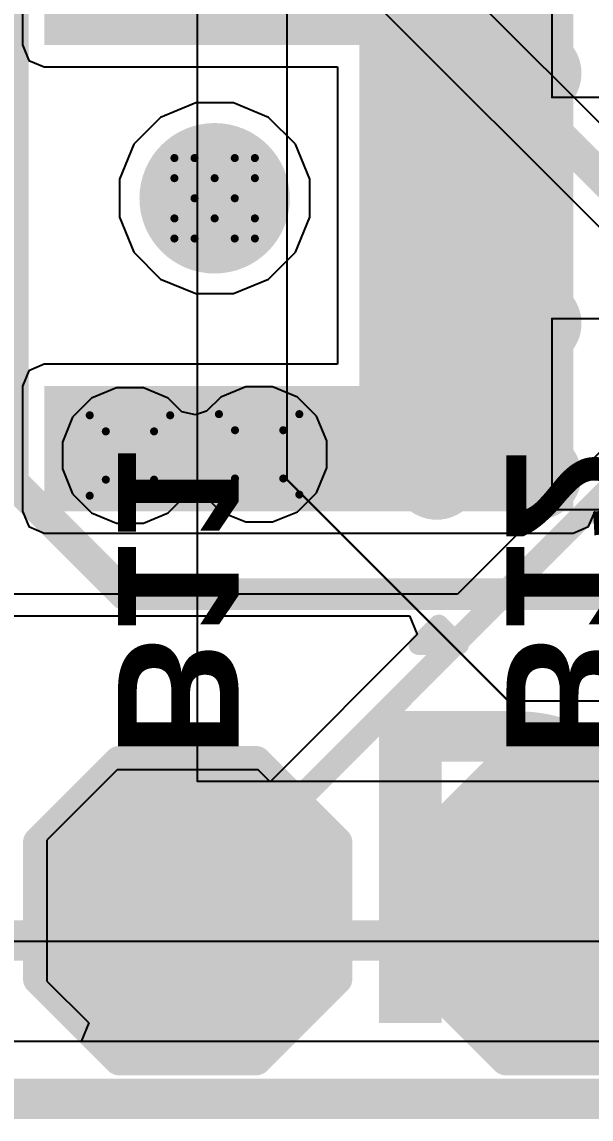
# Model space of a CAD drawing. Header units: inches. Extents: x -11 to 5433, y -4 to 5447.
# Drawn here: x 3.48 to 7.08, y -3.63 to 3.3 of the extents above; entities that cross this region are included whole.
import ezdxf

# ---------------------------------------------------------------- set-up
doc = ezdxf.new("R2010")
doc.units = ezdxf.units.IN
for name, color, linetype in [('Board_outline', 216, 'Continuous'), ('Bottom Layer', 5, 'Continuous'), ('Bottom Overlay', 54, 'Continuous'), ('Bottom Paste', 16, 'Continuous'), ('Bottom Solder', 6, 'Continuous'), ('Drill Drawing', 1, 'Continuous'), ('Ground', 16, 'Continuous'), ('Mechanical 4', 56, 'Continuous'), ('Pad Holes', 156, 'Continuous'), ('Power', 76, 'Continuous'), ('Top Layer', 1, 'Continuous'), ('Top Overlay', 2, 'Continuous'), ('Top Paste', 8, 'Continuous'), ('Top Solder', 216, 'Continuous'), ('Via Holes', 16, 'Continuous')]:
    doc.layers.add(name, color=color, linetype=linetype)
doc.styles.add('Arial_Bold', font='', dxfattribs={"height": 0.2})
doc.styles.get('Arial_Bold').set_extended_font_data('Arial', bold=True)

# ---------------------------------------------------------------- blocks, each defined once
blk = doc.blocks.new('T__________B_128')
at = {"layer": 'Bottom Layer'}
blk.add_hatch(color=5, dxfattribs=at).paths.add_polyline_path([(0.381, 0.762), (-0.381, 0.762), (-0.762, 0.381), (-0.762, -0.381), (-0.381, -0.762), (0.381, -0.762), (0.762, -0.381), (0.762, 0.381)])
at = {"layer": 'Bottom Paste'}
blk.add_hatch(color=16, dxfattribs=at).paths.add_polyline_path([(0.381, 0.762), (-0.381, 0.762), (-0.762, 0.381), (-0.762, -0.381), (-0.381, -0.762), (0.381, -0.762), (0.762, -0.381), (0.762, 0.381)])
at = {"layer": 'Bottom Solder'}
blk.add_hatch(color=6, dxfattribs=at).paths.add_polyline_path([(0.4318, 0.8636), (-0.4318, 0.8636), (-0.8636, 0.4318), (-0.8636, -0.4318), (-0.4318, -0.8636), (0.4318, -0.8636), (0.8636, -0.4318), (0.8636, 0.4318)])
at = {"layer": 'Bottom Overlay'}
for points in [[(-0.4318, 0.9398, 0.2, 0.2, 0), (-0.9398, 0.4318, 0.2, 0.2, 0)], [(-0.4318, 0.9398, 0.2, 0.2, 0), (0.4318, 0.9398, 0.2, 0.2, 0)], [(0.4318, 0.9398, 0.2, 0.2, 0), (0.9398, 0.4318, 0.2, 0.2, 0)], [(-0.9398, 0.4318, 0.2, 0.2, 0), (-0.9398, -0.4318, 0.2, 0.2, 0)], [(0.9398, 0.4318, 0.2, 0.2, 0), (0.9398, -0.4318, 0.2, 0.2, 0)], [(-0.9398, -0.4318, 0.2, 0.2, 0), (-0.4318, -0.9398, 0.2, 0.2, 0)], [(0.9398, -0.4318, 0.2, 0.2, 0), (0.4318, -0.9398, 0.2, 0.2, 0)], [(-0.4318, -0.9398, 0.2, 0.2, 0), (0.4318, -0.9398, 0.2, 0.2, 0)]]:
    blk.add_lwpolyline(points, format="xyseb", dxfattribs=at)
for points in [[(-0.4818, 0.9398, 0.1, 0.1, 1), (-0.3818, 0.9398, 0.1, 0.1, 1)], [(-0.4818, 0.9398, 0.1, 0.1, 1), (-0.3818, 0.9398, 0.1, 0.1, 1)], [(0.3818, 0.9398, 0.1, 0.1, 1), (0.4818, 0.9398, 0.1, 0.1, 1)], [(0.3818, 0.9398, 0.1, 0.1, 1), (0.4818, 0.9398, 0.1, 0.1, 1)], [(-0.9898, 0.4318, 0.1, 0.1, 1), (-0.8898, 0.4318, 0.1, 0.1, 1)], [(-0.9898, 0.4318, 0.1, 0.1, 1), (-0.8898, 0.4318, 0.1, 0.1, 1)], [(0.8898, 0.4318, 0.1, 0.1, 1), (0.9898, 0.4318, 0.1, 0.1, 1)], [(0.8898, 0.4318, 0.1, 0.1, 1), (0.9898, 0.4318, 0.1, 0.1, 1)], [(-0.9898, -0.4318, 0.1, 0.1, 1), (-0.8898, -0.4318, 0.1, 0.1, 1)], [(-0.9898, -0.4318, 0.1, 0.1, 1), (-0.8898, -0.4318, 0.1, 0.1, 1)], [(0.8898, -0.4318, 0.1, 0.1, 1), (0.9898, -0.4318, 0.1, 0.1, 1)], [(0.8898, -0.4318, 0.1, 0.1, 1), (0.9898, -0.4318, 0.1, 0.1, 1)], [(-0.4818, -0.9398, 0.1, 0.1, 1), (-0.3818, -0.9398, 0.1, 0.1, 1)], [(-0.4818, -0.9398, 0.1, 0.1, 1), (-0.3818, -0.9398, 0.1, 0.1, 1)], [(0.3818, -0.9398, 0.1, 0.1, 1), (0.4818, -0.9398, 0.1, 0.1, 1)], [(0.3818, -0.9398, 0.1, 0.1, 1), (0.4818, -0.9398, 0.1, 0.1, 1)]]:
    blk.add_lwpolyline(points, format="xyseb", close=True, dxfattribs=at)
blk = doc.blocks.new('T__________B_133')
at = {"layer": 'Bottom Layer'}
blk.add_hatch(color=5, dxfattribs=at).paths.add_polyline_path([(0.381, 0.762), (-0.381, 0.762), (-0.762, 0.381), (-0.762, -0.381), (-0.381, -0.762), (0.381, -0.762), (0.762, -0.381), (0.762, 0.381)])
at = {"layer": 'Bottom Paste'}
blk.add_hatch(color=16, dxfattribs=at).paths.add_polyline_path([(0.381, 0.762), (-0.381, 0.762), (-0.762, 0.381), (-0.762, -0.381), (-0.381, -0.762), (0.381, -0.762), (0.762, -0.381), (0.762, 0.381)])
at = {"layer": 'Bottom Solder'}
blk.add_hatch(color=6, dxfattribs=at).paths.add_polyline_path([(0.4318, 0.8636), (-0.4318, 0.8636), (-0.8636, 0.4318), (-0.8636, -0.4318), (-0.4318, -0.8636), (0.4318, -0.8636), (0.8636, -0.4318), (0.8636, 0.4318)])
at = {"layer": 'Bottom Overlay'}
for points in [[(-0.4318, 0.9398, 0.2, 0.2, 0), (-0.9398, 0.4318, 0.2, 0.2, 0)], [(-0.4318, 0.9398, 0.2, 0.2, 0), (0.4318, 0.9398, 0.2, 0.2, 0)], [(0.4318, 0.9398, 0.2, 0.2, 0), (0.9398, 0.4318, 0.2, 0.2, 0)], [(-0.9398, 0.4318, 0.2, 0.2, 0), (-0.9398, -0.4318, 0.2, 0.2, 0)], [(0.9398, 0.4318, 0.2, 0.2, 0), (0.9398, -0.4318, 0.2, 0.2, 0)], [(-0.9398, -0.4318, 0.2, 0.2, 0), (-0.4318, -0.9398, 0.2, 0.2, 0)], [(0.9398, -0.4318, 0.2, 0.2, 0), (0.4318, -0.9398, 0.2, 0.2, 0)], [(-0.4318, -0.9398, 0.2, 0.2, 0), (0.4318, -0.9398, 0.2, 0.2, 0)]]:
    blk.add_lwpolyline(points, format="xyseb", dxfattribs=at)
for points in [[(-0.4818, 0.9398, 0.1, 0.1, 1), (-0.3818, 0.9398, 0.1, 0.1, 1)], [(-0.4818, 0.9398, 0.1, 0.1, 1), (-0.3818, 0.9398, 0.1, 0.1, 1)], [(0.3818, 0.9398, 0.1, 0.1, 1), (0.4818, 0.9398, 0.1, 0.1, 1)], [(0.3818, 0.9398, 0.1, 0.1, 1), (0.4818, 0.9398, 0.1, 0.1, 1)], [(-0.9898, 0.4318, 0.1, 0.1, 1), (-0.8898, 0.4318, 0.1, 0.1, 1)], [(-0.9898, 0.4318, 0.1, 0.1, 1), (-0.8898, 0.4318, 0.1, 0.1, 1)], [(0.8898, 0.4318, 0.1, 0.1, 1), (0.9898, 0.4318, 0.1, 0.1, 1)], [(0.8898, 0.4318, 0.1, 0.1, 1), (0.9898, 0.4318, 0.1, 0.1, 1)], [(-0.9898, -0.4318, 0.1, 0.1, 1), (-0.8898, -0.4318, 0.1, 0.1, 1)], [(-0.9898, -0.4318, 0.1, 0.1, 1), (-0.8898, -0.4318, 0.1, 0.1, 1)], [(0.8898, -0.4318, 0.1, 0.1, 1), (0.9898, -0.4318, 0.1, 0.1, 1)], [(0.8898, -0.4318, 0.1, 0.1, 1), (0.9898, -0.4318, 0.1, 0.1, 1)], [(-0.4818, -0.9398, 0.1, 0.1, 1), (-0.3818, -0.9398, 0.1, 0.1, 1)], [(-0.4818, -0.9398, 0.1, 0.1, 1), (-0.3818, -0.9398, 0.1, 0.1, 1)], [(0.3818, -0.9398, 0.1, 0.1, 1), (0.4818, -0.9398, 0.1, 0.1, 1)], [(0.3818, -0.9398, 0.1, 0.1, 1), (0.4818, -0.9398, 0.1, 0.1, 1)]]:
    blk.add_lwpolyline(points, format="xyseb", close=True, dxfattribs=at)
blk = doc.blocks.new('ADM6_30_01_5_L_4_2_A_TR_158')
at = {"layer": 'Bottom Solder'}
h = blk.add_hatch(color=6, dxfattribs=at)
edge = h.paths.add_edge_path()
edge.add_arc((10.61, 0), 0.1016, 0, 360)
at = {"layer": 'Pad Holes'}
h = blk.add_hatch(color=7, dxfattribs=at)
edge = h.paths.add_edge_path()
edge.add_arc((10.61, 0), 0.475, 0, 360)
at = {"layer": 'Top Layer'}
h = blk.add_hatch(color=1, dxfattribs=at)
edge = h.paths.add_edge_path()
edge.add_arc((8.5725, 1.75), 0.178, 0, 360)
h = blk.add_hatch(color=1, dxfattribs=at)
edge = h.paths.add_edge_path()
edge.add_arc((9.2075, 1.75), 0.178, 0, 360)
h = blk.add_hatch(color=1, dxfattribs=at)
edge = h.paths.add_edge_path()
edge.add_arc((8.5725, 0.79), 0.178, 0, 360)
h = blk.add_hatch(color=1, dxfattribs=at)
edge = h.paths.add_edge_path()
edge.add_arc((9.2075, 0.79), 0.178, 0, 360)
h = blk.add_hatch(color=1, dxfattribs=at)
edge = h.paths.add_edge_path()
edge.add_arc((8.5725, -0.79), 0.178, 0, 360)
h = blk.add_hatch(color=1, dxfattribs=at)
edge = h.paths.add_edge_path()
edge.add_arc((9.2075, -0.79), 0.178, 0, 360)
at = {"layer": 'Top Paste'}
h = blk.add_hatch(color=8, dxfattribs=at)
edge = h.paths.add_edge_path()
edge.add_arc((8.5725, 1.75), 0.178, 0, 360)
h = blk.add_hatch(color=8, dxfattribs=at)
edge = h.paths.add_edge_path()
edge.add_arc((9.2075, 1.75), 0.178, 0, 360)
h = blk.add_hatch(color=8, dxfattribs=at)
edge = h.paths.add_edge_path()
edge.add_arc((8.5725, 0.79), 0.178, 0, 360)
h = blk.add_hatch(color=8, dxfattribs=at)
edge = h.paths.add_edge_path()
edge.add_arc((9.2075, 0.79), 0.178, 0, 360)
h = blk.add_hatch(color=8, dxfattribs=at)
edge = h.paths.add_edge_path()
edge.add_arc((8.5725, -0.79), 0.178, 0, 360)
h = blk.add_hatch(color=8, dxfattribs=at)
edge = h.paths.add_edge_path()
edge.add_arc((9.2075, -0.79), 0.178, 0, 360)
at = {"layer": 'Top Solder'}
h = blk.add_hatch(color=216, dxfattribs=at)
edge = h.paths.add_edge_path()
edge.add_arc((8.5725, 1.75), 0.2796, 0, 360)
h = blk.add_hatch(color=216, dxfattribs=at)
edge = h.paths.add_edge_path()
edge.add_arc((9.2075, 1.75), 0.2796, 0, 360)
h = blk.add_hatch(color=216, dxfattribs=at)
edge = h.paths.add_edge_path()
edge.add_arc((8.5725, 0.79), 0.2796, 0, 360)
h = blk.add_hatch(color=216, dxfattribs=at)
edge = h.paths.add_edge_path()
edge.add_arc((9.2075, 0.79), 0.2796, 0, 360)
h = blk.add_hatch(color=216, dxfattribs=at)
edge = h.paths.add_edge_path()
edge.add_arc((10.61, 0), 0.1016, 0, 360)
h = blk.add_hatch(color=216, dxfattribs=at)
edge = h.paths.add_edge_path()
edge.add_arc((8.5725, -0.79), 0.2796, 0, 360)
h = blk.add_hatch(color=216, dxfattribs=at)
edge = h.paths.add_edge_path()
edge.add_arc((9.2075, -0.79), 0.2796, 0, 360)
at = {"layer": 'Top Overlay'}
for points in [[(9.3218, 2.8194, 0.127, 0.127, 0), (9.0678, 2.8194, 0.127, 0.127, 0)], [(9.1948, 2.6924, 0.127, 0.127, 0), (9.0678, 2.8194, 0.127, 0.127, 0)], [(9.3218, 2.8194, 0.127, 0.127, 0), (9.1948, 2.6924, 0.127, 0.127, 0)], [(11.178, 2.5, 0.2, 0.2, 0), (-11.178, 2.5, 0.2, 0.2, 0)], [(11.885, 1.793, 0.2, 0.2, 0), (11.178, 2.5, 0.2, 0.2, 0)], [(11.885, 1.793, 0.2, 0.2, 0), (11.885, -2.5, 0.2, 0.2, 0)]]:
    blk.add_lwpolyline(points, format="xyseb", dxfattribs=at)
for points in [[(9.036, 2.8194, 0.0635, 0.0635, 1), (9.0996, 2.8194, 0.0635, 0.0635, 1)], [(9.036, 2.8194, 0.0635, 0.0635, 1), (9.0996, 2.8194, 0.0635, 0.0635, 1)], [(9.2901, 2.8194, 0.0635, 0.0635, 1), (9.3536, 2.8194, 0.0635, 0.0635, 1)], [(9.2901, 2.8194, 0.0635, 0.0635, 1), (9.3536, 2.8194, 0.0635, 0.0635, 1)], [(9.1631, 2.6924, 0.0635, 0.0635, 1), (9.2265, 2.6924, 0.0635, 0.0635, 1)], [(9.1631, 2.6924, 0.0635, 0.0635, 1), (9.2265, 2.6924, 0.0635, 0.0635, 1)], [(11.128, 2.5, 0.1, 0.1, 1), (11.228, 2.5, 0.1, 0.1, 1)], [(11.128, 2.5, 0.1, 0.1, 1), (11.228, 2.5, 0.1, 0.1, 1)], [(11.835, 1.793, 0.1, 0.1, 1), (11.935, 1.793, 0.1, 0.1, 1)], [(11.835, 1.793, 0.1, 0.1, 1), (11.935, 1.793, 0.1, 0.1, 1)]]:
    blk.add_lwpolyline(points, format="xyseb", close=True, dxfattribs=at)

msp = doc.modelspace()

# ---------------------------------------------------------------- hatches: boundary and pattern name
at = {"layer": 'Bottom Layer'}
h = msp.add_hatch(color=5, dxfattribs=at)
edge = h.paths.add_edge_path()
edge.add_arc((4.1656, 0.5626), 0.3, 0, 360)
h = msp.add_hatch(color=5, dxfattribs=at)
edge = h.paths.add_edge_path()
edge.add_arc((4.9816, 0.5698), 0.3, 0, 360)
at = {"layer": 'Ground'}
h = msp.add_hatch(color=16, dxfattribs=at)
edge = h.paths.add_edge_path()
edge.add_arc((4.1656, 0.5626), 0.3, 0, 360)
h = msp.add_hatch(color=16, dxfattribs=at)
edge = h.paths.add_edge_path()
edge.add_arc((4.9816, 0.5698), 0.3, 0, 360)
at = {"layer": 'Power'}
h = msp.add_hatch(color=76, dxfattribs=at)
edge = h.paths.add_edge_path()
edge.add_arc((4.1656, 0.5626), 0.3, 0, 360)
h = msp.add_hatch(color=76, dxfattribs=at)
edge = h.paths.add_edge_path()
edge.add_arc((4.9816, 0.5698), 0.3, 0, 360)
at = {"layer": 'Top Layer'}
for points in [[(3.6244, 3.1547), (6.9656, 3.1547), (6.9656, 5.7403), (3.6244, 5.7403)], [(5.6134, 0.2108), (6.9656, 0.2108), (6.9656, 4.1147), (5.6134, 4.1147)], [(3.6244, 0.2108), (6.9656, 0.2108), (6.9656, 1.001), (3.6244, 1.001)]]:
    msp.add_hatch(color=1, dxfattribs=at).paths.add_polyline_path(points)
h = msp.add_hatch(color=1, dxfattribs=at)
edge = h.paths.add_edge_path()
edge.add_arc((4.1656, 0.5626), 0.3, 0, 360)
h = msp.add_hatch(color=1, dxfattribs=at)
edge = h.paths.add_edge_path()
edge.add_arc((4.9816, 0.5698), 0.3, 0, 360)
at = {"layer": 'Via Holes'}
h = msp.add_hatch(color=7, dxfattribs=at)
edge = h.paths.add_edge_path()
edge.add_arc((4.1656, 0.5626), 0.15, 0, 360)
h = msp.add_hatch(color=7, dxfattribs=at)
edge = h.paths.add_edge_path()
edge.add_arc((4.9816, 0.5698), 0.15, 0, 360)

# ---------------------------------------------------------------- linework, layer by layer
at = {"layer": 'Board_outline'}
msp.add_lwpolyline([(-9.9266, -3.5, 0.254, 0.254, 0), (66.0734, -3.5, 0.254, 0.254, 0)], format="xyseb", dxfattribs=at)
at = {"layer": 'Bottom Layer'}
for p, q in [((4.5809, 2.7887), (4.3596, 2.6971)), ((4.8203, 2.7887), (4.5809, 2.7887)), ((5.0416, 2.6971), (4.8203, 2.7887)), ((4.3596, 2.6971), (4.1903, 2.5278)), ((5.2109, 2.5278), (5.0416, 2.6971)), ((4.1903, 2.5278), (4.0986, 2.3065)), ((5.3026, 2.3065), (5.2109, 2.5278)), ((4.0986, 2.3065), (4.0986, 2.067)), ((5.3026, 2.067), (5.3026, 2.3065)), ((4.0986, 2.067), (4.1903, 1.8457)), ((5.2109, 1.8457), (5.3026, 2.067)), ((4.1903, 1.8457), (4.3596, 1.6764)), ((5.0416, 1.6764), (5.2109, 1.8457)), ((4.3596, 1.6764), (4.5809, 1.5847)), ((4.8203, 1.5847), (5.0416, 1.6764)), ((4.5809, 1.5847), (4.8203, 1.5847)), ((7.9143, 1.3659), (6.2352, -0.3133)), ((6.2352, -0.3133), (3.1844, -0.3133)), ((3.1844, -0.4507), (5.9318, -0.4507)), ((5.9318, -0.4507), (5.9804, -0.5681)), ((5.9804, -0.5681), (5.0503, -1.4982)), ((4.0856, -1.4224), (3.6411, -1.8669)), ((4.9746, -1.4224), (4.0856, -1.4224)), ((5.0503, -1.4982), (4.9746, -1.4224)), ((3.6411, -1.8669), (3.6411, -2.7559)), ((3.6411, -2.7559), (3.9053, -3.0201)), ((3.9053, -3.0201), (3.8567, -3.1374)), ((3.8567, -3.1374), (-9.9266, -3.1374))]:
    msp.add_line(p, q, dxfattribs=at)
for points in [[(4.5301, -2.3114, 0.1524, 0.1524, 0), (8.0608, 1.2194, 0.1524, 0.1524, 0)], [(6.9729, -2.3114, 0.1524, 0.1524, 0), (10.1225, 0.8382, 0.1524, 0.1524, 0)]]:
    msp.add_lwpolyline(points, format="xyseb", dxfattribs=at)
for points in [[(4.492, -2.3114, 0.0762, 0.0762, 1), (4.5682, -2.3114, 0.0762, 0.0762, 1)], [(6.9348, -2.3114, 0.0762, 0.0762, 1), (7.011, -2.3114, 0.0762, 0.0762, 1)]]:
    msp.add_lwpolyline(points, format="xyseb", close=True, dxfattribs=at)
at = {"layer": 'Drill Drawing'}
for points in [[(4.4466, 2.3137, 0.0508, 0.0508, 0), (4.4466, 2.4407, 0.0508, 0.0508, 0)], [(4.4466, 2.4407, 0.0508, 0.0508, 0), (4.5736, 2.4407, 0.0508, 0.0508, 0)], [(4.5736, 2.4407, 0.0508, 0.0508, 0), (4.7006, 2.3137, 0.0508, 0.0508, 0)], [(4.7006, 2.3137, 0.0508, 0.0508, 0), (4.8276, 2.4407, 0.0508, 0.0508, 0)], [(4.8276, 2.4407, 0.0508, 0.0508, 0), (4.9546, 2.4407, 0.0508, 0.0508, 0)], [(4.9546, 2.3137, 0.0508, 0.0508, 0), (4.9546, 2.4407, 0.0508, 0.0508, 0)], [(4.4466, 2.3137, 0.0508, 0.0508, 0), (4.5736, 2.1867, 0.0508, 0.0508, 0)], [(4.8276, 2.1867, 0.0508, 0.0508, 0), (4.9546, 2.3137, 0.0508, 0.0508, 0)], [(4.4466, 2.0597, 0.0508, 0.0508, 0), (4.5736, 2.1867, 0.0508, 0.0508, 0)], [(4.8276, 2.1867, 0.0508, 0.0508, 0), (4.9546, 2.0597, 0.0508, 0.0508, 0)], [(4.4466, 1.9327, 0.0508, 0.0508, 0), (4.4466, 2.0597, 0.0508, 0.0508, 0)], [(4.5736, 1.9327, 0.0508, 0.0508, 0), (4.7006, 2.0597, 0.0508, 0.0508, 0)], [(4.7006, 2.0597, 0.0508, 0.0508, 0), (4.8276, 1.9327, 0.0508, 0.0508, 0)], [(4.9546, 1.9327, 0.0508, 0.0508, 0), (4.9546, 2.0597, 0.0508, 0.0508, 0)], [(4.4466, 1.9327, 0.0508, 0.0508, 0), (4.5736, 1.9327, 0.0508, 0.0508, 0)], [(4.8276, 1.9327, 0.0508, 0.0508, 0), (4.9546, 1.9327, 0.0508, 0.0508, 0)], [(3.9116, 0.8166, 0.0508, 0.0508, 0), (4.4196, 0.8166, 0.0508, 0.0508, 0)], [(3.9116, 0.3086, 0.0508, 0.0508, 0), (3.9116, 0.8166, 0.0508, 0.0508, 0)], [(4.4196, 0.3086, 0.0508, 0.0508, 0), (4.4196, 0.8166, 0.0508, 0.0508, 0)], [(4.7276, 0.8238, 0.0508, 0.0508, 0), (5.2356, 0.8238, 0.0508, 0.0508, 0)], [(4.7276, 0.3158, 0.0508, 0.0508, 0), (4.7276, 0.8238, 0.0508, 0.0508, 0)], [(5.2356, 0.3158, 0.0508, 0.0508, 0), (5.2356, 0.8238, 0.0508, 0.0508, 0)], [(4.0132, 0.715, 0.0508, 0.0508, 0), (4.318, 0.715, 0.0508, 0.0508, 0)], [(4.0132, 0.4102, 0.0508, 0.0508, 0), (4.0132, 0.715, 0.0508, 0.0508, 0)], [(4.318, 0.4102, 0.0508, 0.0508, 0), (4.318, 0.715, 0.0508, 0.0508, 0)], [(4.8292, 0.7222, 0.0508, 0.0508, 0), (5.134, 0.7222, 0.0508, 0.0508, 0)], [(4.8292, 0.4174, 0.0508, 0.0508, 0), (4.8292, 0.7222, 0.0508, 0.0508, 0)], [(5.134, 0.4174, 0.0508, 0.0508, 0), (5.134, 0.7222, 0.0508, 0.0508, 0)], [(4.0132, 0.4102, 0.0508, 0.0508, 0), (4.318, 0.4102, 0.0508, 0.0508, 0)], [(4.8292, 0.4174, 0.0508, 0.0508, 0), (5.134, 0.4174, 0.0508, 0.0508, 0)], [(3.9116, 0.3086, 0.0508, 0.0508, 0), (4.4196, 0.3086, 0.0508, 0.0508, 0)], [(4.7276, 0.3158, 0.0508, 0.0508, 0), (5.2356, 0.3158, 0.0508, 0.0508, 0)]]:
    msp.add_lwpolyline(points, format="xyseb", dxfattribs=at)
for points in [[(4.4339, 2.4407, 0.0254, 0.0254, 1), (4.4593, 2.4407, 0.0254, 0.0254, 1)], [(4.4339, 2.4407, 0.0254, 0.0254, 1), (4.4593, 2.4407, 0.0254, 0.0254, 1)], [(4.5609, 2.4407, 0.0254, 0.0254, 1), (4.5863, 2.4407, 0.0254, 0.0254, 1)], [(4.5609, 2.4407, 0.0254, 0.0254, 1), (4.5863, 2.4407, 0.0254, 0.0254, 1)], [(4.8149, 2.4407, 0.0254, 0.0254, 1), (4.8403, 2.4407, 0.0254, 0.0254, 1)], [(4.8149, 2.4407, 0.0254, 0.0254, 1), (4.8403, 2.4407, 0.0254, 0.0254, 1)], [(4.9419, 2.4407, 0.0254, 0.0254, 1), (4.9673, 2.4407, 0.0254, 0.0254, 1)], [(4.9419, 2.4407, 0.0254, 0.0254, 1), (4.9673, 2.4407, 0.0254, 0.0254, 1)], [(4.4339, 2.3137, 0.0254, 0.0254, 1), (4.4593, 2.3137, 0.0254, 0.0254, 1)], [(4.4339, 2.3137, 0.0254, 0.0254, 1), (4.4593, 2.3137, 0.0254, 0.0254, 1)], [(4.6879, 2.3137, 0.0254, 0.0254, 1), (4.7133, 2.3137, 0.0254, 0.0254, 1)], [(4.6879, 2.3137, 0.0254, 0.0254, 1), (4.7133, 2.3137, 0.0254, 0.0254, 1)], [(4.9419, 2.3137, 0.0254, 0.0254, 1), (4.9673, 2.3137, 0.0254, 0.0254, 1)], [(4.9419, 2.3137, 0.0254, 0.0254, 1), (4.9673, 2.3137, 0.0254, 0.0254, 1)], [(4.5609, 2.1867, 0.0254, 0.0254, 1), (4.5863, 2.1867, 0.0254, 0.0254, 1)], [(4.5609, 2.1867, 0.0254, 0.0254, 1), (4.5863, 2.1867, 0.0254, 0.0254, 1)], [(4.8149, 2.1867, 0.0254, 0.0254, 1), (4.8403, 2.1867, 0.0254, 0.0254, 1)], [(4.8149, 2.1867, 0.0254, 0.0254, 1), (4.8403, 2.1867, 0.0254, 0.0254, 1)], [(4.4339, 2.0597, 0.0254, 0.0254, 1), (4.4593, 2.0597, 0.0254, 0.0254, 1)], [(4.4339, 2.0597, 0.0254, 0.0254, 1), (4.4593, 2.0597, 0.0254, 0.0254, 1)], [(4.6879, 2.0597, 0.0254, 0.0254, 1), (4.7133, 2.0597, 0.0254, 0.0254, 1)], [(4.6879, 2.0597, 0.0254, 0.0254, 1), (4.7133, 2.0597, 0.0254, 0.0254, 1)], [(4.9419, 2.0597, 0.0254, 0.0254, 1), (4.9673, 2.0597, 0.0254, 0.0254, 1)], [(4.9419, 2.0597, 0.0254, 0.0254, 1), (4.9673, 2.0597, 0.0254, 0.0254, 1)], [(4.4339, 1.9327, 0.0254, 0.0254, 1), (4.4593, 1.9327, 0.0254, 0.0254, 1)], [(4.4339, 1.9327, 0.0254, 0.0254, 1), (4.4593, 1.9327, 0.0254, 0.0254, 1)], [(4.5609, 1.9327, 0.0254, 0.0254, 1), (4.5863, 1.9327, 0.0254, 0.0254, 1)], [(4.5609, 1.9327, 0.0254, 0.0254, 1), (4.5863, 1.9327, 0.0254, 0.0254, 1)], [(4.8149, 1.9327, 0.0254, 0.0254, 1), (4.8403, 1.9327, 0.0254, 0.0254, 1)], [(4.8149, 1.9327, 0.0254, 0.0254, 1), (4.8403, 1.9327, 0.0254, 0.0254, 1)], [(4.9419, 1.9327, 0.0254, 0.0254, 1), (4.9673, 1.9327, 0.0254, 0.0254, 1)], [(4.9419, 1.9327, 0.0254, 0.0254, 1), (4.9673, 1.9327, 0.0254, 0.0254, 1)], [(3.8989, 0.8166, 0.0254, 0.0254, 1), (3.9243, 0.8166, 0.0254, 0.0254, 1)], [(3.8989, 0.8166, 0.0254, 0.0254, 1), (3.9243, 0.8166, 0.0254, 0.0254, 1)], [(4.4069, 0.8166, 0.0254, 0.0254, 1), (4.4323, 0.8166, 0.0254, 0.0254, 1)], [(4.4069, 0.8166, 0.0254, 0.0254, 1), (4.4323, 0.8166, 0.0254, 0.0254, 1)], [(4.7149, 0.8238, 0.0254, 0.0254, 1), (4.7403, 0.8238, 0.0254, 0.0254, 1)], [(4.7149, 0.8238, 0.0254, 0.0254, 1), (4.7403, 0.8238, 0.0254, 0.0254, 1)], [(5.2229, 0.8238, 0.0254, 0.0254, 1), (5.2483, 0.8238, 0.0254, 0.0254, 1)], [(5.2229, 0.8238, 0.0254, 0.0254, 1), (5.2483, 0.8238, 0.0254, 0.0254, 1)], [(4.0005, 0.715, 0.0254, 0.0254, 1), (4.0259, 0.715, 0.0254, 0.0254, 1)], [(4.0005, 0.715, 0.0254, 0.0254, 1), (4.0259, 0.715, 0.0254, 0.0254, 1)], [(4.3053, 0.715, 0.0254, 0.0254, 1), (4.3307, 0.715, 0.0254, 0.0254, 1)], [(4.3053, 0.715, 0.0254, 0.0254, 1), (4.3307, 0.715, 0.0254, 0.0254, 1)], [(4.8165, 0.7222, 0.0254, 0.0254, 1), (4.8419, 0.7222, 0.0254, 0.0254, 1)], [(4.8165, 0.7222, 0.0254, 0.0254, 1), (4.8419, 0.7222, 0.0254, 0.0254, 1)], [(5.1213, 0.7222, 0.0254, 0.0254, 1), (5.1467, 0.7222, 0.0254, 0.0254, 1)], [(5.1213, 0.7222, 0.0254, 0.0254, 1), (5.1467, 0.7222, 0.0254, 0.0254, 1)], [(4.0005, 0.4102, 0.0254, 0.0254, 1), (4.0259, 0.4102, 0.0254, 0.0254, 1)], [(4.0005, 0.4102, 0.0254, 0.0254, 1), (4.0259, 0.4102, 0.0254, 0.0254, 1)], [(4.3053, 0.4102, 0.0254, 0.0254, 1), (4.3307, 0.4102, 0.0254, 0.0254, 1)], [(4.3053, 0.4102, 0.0254, 0.0254, 1), (4.3307, 0.4102, 0.0254, 0.0254, 1)], [(4.8165, 0.4174, 0.0254, 0.0254, 1), (4.8419, 0.4174, 0.0254, 0.0254, 1)], [(4.8165, 0.4174, 0.0254, 0.0254, 1), (4.8419, 0.4174, 0.0254, 0.0254, 1)], [(5.1213, 0.4174, 0.0254, 0.0254, 1), (5.1467, 0.4174, 0.0254, 0.0254, 1)], [(5.1213, 0.4174, 0.0254, 0.0254, 1), (5.1467, 0.4174, 0.0254, 0.0254, 1)], [(3.8989, 0.3086, 0.0254, 0.0254, 1), (3.9243, 0.3086, 0.0254, 0.0254, 1)], [(3.8989, 0.3086, 0.0254, 0.0254, 1), (3.9243, 0.3086, 0.0254, 0.0254, 1)], [(4.4069, 0.3086, 0.0254, 0.0254, 1), (4.4323, 0.3086, 0.0254, 0.0254, 1)], [(4.4069, 0.3086, 0.0254, 0.0254, 1), (4.4323, 0.3086, 0.0254, 0.0254, 1)], [(4.7149, 0.3158, 0.0254, 0.0254, 1), (4.7403, 0.3158, 0.0254, 0.0254, 1)], [(4.7149, 0.3158, 0.0254, 0.0254, 1), (4.7403, 0.3158, 0.0254, 0.0254, 1)], [(5.2229, 0.3158, 0.0254, 0.0254, 1), (5.2483, 0.3158, 0.0254, 0.0254, 1)], [(5.2229, 0.3158, 0.0254, 0.0254, 1), (5.2483, 0.3158, 0.0254, 0.0254, 1)]]:
    msp.add_lwpolyline(points, format="xyseb", close=True, dxfattribs=at)
at = {"layer": 'Ground'}
for p, q in [((10.0214, -0.2274), (4.8794, 4.9146)), ((5.5157, 3.6191), (12.0174, -2.8826)), ((4.5809, 2.7887), (4.3596, 2.6971)), ((4.8203, 2.7887), (4.5809, 2.7887)), ((5.0416, 2.6971), (4.8203, 2.7887)), ((4.3596, 2.6971), (4.1903, 2.5278)), ((5.2109, 2.5278), (5.0416, 2.6971)), ((4.1903, 2.5278), (4.0986, 2.3065)), ((5.3026, 2.3065), (5.2109, 2.5278)), ((4.0986, 2.3065), (4.0986, 2.067)), ((5.3026, 2.067), (5.3026, 2.3065)), ((4.0986, 2.067), (4.1903, 1.8457)), ((5.2109, 1.8457), (5.3026, 2.067)), ((4.1903, 1.8457), (4.3596, 1.6764)), ((5.0416, 1.6764), (5.2109, 1.8457)), ((4.3596, 1.6764), (4.5809, 1.5847)), ((4.8203, 1.5847), (5.0416, 1.6764)), ((4.5809, 1.5847), (4.8203, 1.5847)), ((4.0807, 0.9896), (3.9237, 0.9246)), ((4.2505, 0.9896), (4.0807, 0.9896)), ((4.4075, 0.9246), (4.2505, 0.9896)), ((4.8967, 0.9968), (4.7398, 0.9318)), ((5.0666, 0.9968), (4.8967, 0.9968)), ((5.2235, 0.9318), (5.0666, 0.9968)), ((3.9237, 0.9246), (3.8036, 0.8045)), ((4.4934, 0.8387), (4.4075, 0.9246)), ((4.7398, 0.9318), (4.6497, 0.8417)), ((5.3436, 0.8117), (5.2235, 0.9318)), ((4.5794, 0.8203), (4.4934, 0.8387)), ((4.6497, 0.8417), (4.5794, 0.8203)), ((3.8036, 0.8045), (3.7386, 0.6475)), ((5.4086, 0.6547), (5.3436, 0.8117)), ((3.7386, 0.6475), (3.7386, 0.4777)), ((5.4086, 0.4848), (5.4086, 0.6547)), ((3.7386, 0.4777), (3.8036, 0.3207)), ((5.3436, 0.3279), (5.4086, 0.4848)), ((3.8036, 0.3207), (3.9237, 0.2006)), ((4.4075, 0.2006), (4.4976, 0.2907)), ((4.4976, 0.2907), (4.5678, 0.3121)), ((4.5678, 0.3121), (4.6539, 0.2937)), ((4.6539, 0.2937), (4.7398, 0.2078)), ((5.2235, 0.2078), (5.3436, 0.3279)), ((3.9237, 0.2006), (4.0807, 0.1356)), ((4.2505, 0.1356), (4.4075, 0.2006)), ((4.7398, 0.2078), (4.8967, 0.1428)), ((4.8967, 0.1428), (5.0666, 0.1428)), ((5.0666, 0.1428), (5.2235, 0.2078)), ((4.0807, 0.1356), (4.2505, 0.1356)), ((32.1186, -3.1374), (-9.9266, -3.1374))]:
    msp.add_line(p, q, dxfattribs=at)
msp.add_lwpolyline([(4.7146, 4.7498, 0.2032, 0.2032, 0), (12.1822, -2.7178, 0.2032, 0.2032, 0)], format="xyseb", dxfattribs=at)
at = {"layer": 'Mechanical 4'}
for points in [[(4.5919, -1.4945, 0.0127, 0.0127, 0), (4.5919, 5.7445, 0.0127, 0.0127, 0)], [(5.1571, 0.4105, 0.0127, 0.0127, 0), (5.1571, 5.2365, 0.0127, 0.0127, 0)], [(6.8309, 2.8235, 0.0127, 0.0127, 0), (6.8309, 4.03, 0.0127, 0.0127, 0)], [(6.8309, 2.8235, 0.0127, 0.0127, 0), (7.4405, 2.8235, 0.0127, 0.0127, 0)], [(6.8309, 0.22, 0.0127, 0.0127, 0), (6.8309, 1.4265, 0.0127, 0.0127, 0)], [(6.8309, 1.4265, 0.0127, 0.0127, 0), (7.4405, 1.4265, 0.0127, 0.0127, 0)], [(5.1571, 0.4105, 0.0127, 0.0127, 0), (6.5541, -0.9865, 0.0127, 0.0127, 0)], [(6.8309, 0.22, 0.0127, 0.0127, 0), (7.9, 0.22, 0.0127, 0.0127, 0)], [(6.5541, -0.9865, 0.0127, 0.0127, 0), (12.5352, -0.9865, 0.0127, 0.0127, 0)], [(4.5919, -1.4945, 0.0127, 0.0127, 0), (13.2634, -1.4945, 0.0127, 0.0127, 0)], [(-2.5, -2.5, 0.254, 0.254, 0), (67.5, -2.5, 0.254, 0.254, 0)], [(-2.5028, -2.505, 0.0127, 0.0127, 0), (67.4972, -2.505, 0.0127, 0.0127, 0)]]:
    msp.add_lwpolyline(points, format="xyseb", dxfattribs=at)
for points in [[(6.8278, 2.8235, 0.00635, 0.00635, 1), (6.8341, 2.8235, 0.00635, 0.00635, 1)], [(6.8278, 2.8235, 0.00635, 0.00635, 1), (6.8341, 2.8235, 0.00635, 0.00635, 1)], [(6.8278, 1.4265, 0.00635, 0.00635, 1), (6.8341, 1.4265, 0.00635, 0.00635, 1)], [(6.8278, 1.4265, 0.00635, 0.00635, 1), (6.8341, 1.4265, 0.00635, 0.00635, 1)], [(5.1539, 0.4105, 0.00635, 0.00635, 1), (5.1602, 0.4105, 0.00635, 0.00635, 1)], [(5.1539, 0.4105, 0.00635, 0.00635, 1), (5.1602, 0.4105, 0.00635, 0.00635, 1)], [(6.8278, 0.22, 0.00635, 0.00635, 1), (6.8341, 0.22, 0.00635, 0.00635, 1)], [(6.8278, 0.22, 0.00635, 0.00635, 1), (6.8341, 0.22, 0.00635, 0.00635, 1)], [(6.5509, -0.9865, 0.00635, 0.00635, 1), (6.5572, -0.9865, 0.00635, 0.00635, 1)], [(6.5509, -0.9865, 0.00635, 0.00635, 1), (6.5572, -0.9865, 0.00635, 0.00635, 1)], [(4.5887, -1.4945, 0.00635, 0.00635, 1), (4.5951, -1.4945, 0.00635, 0.00635, 1)], [(4.5887, -1.4945, 0.00635, 0.00635, 1), (4.5951, -1.4945, 0.00635, 0.00635, 1)]]:
    msp.add_lwpolyline(points, format="xyseb", close=True, dxfattribs=at)
at = {"layer": 'Power'}
for p, q in [((4.5809, 2.7887), (4.3596, 2.6971)), ((4.8203, 2.7887), (4.5809, 2.7887)), ((5.0416, 2.6971), (4.8203, 2.7887)), ((4.3596, 2.6971), (4.1903, 2.5278)), ((5.2109, 2.5278), (5.0416, 2.6971)), ((4.1903, 2.5278), (4.0986, 2.3065)), ((5.3026, 2.3065), (5.2109, 2.5278)), ((4.0986, 2.3065), (4.0986, 2.067)), ((5.3026, 2.067), (5.3026, 2.3065)), ((4.0986, 2.067), (4.1903, 1.8457)), ((5.2109, 1.8457), (5.3026, 2.067)), ((4.1903, 1.8457), (4.3596, 1.6764)), ((5.0416, 1.6764), (5.2109, 1.8457)), ((4.3596, 1.6764), (4.5809, 1.5847)), ((4.8203, 1.5847), (5.0416, 1.6764)), ((4.5809, 1.5847), (4.8203, 1.5847)), ((32.1926, -3.1374), (0.8741, -3.1374))]:
    msp.add_line(p, q, dxfattribs=at)
at = {"layer": 'Top Layer'}
for p, q in [((3.4869, 5.7403), (3.4869, 3.1547)), ((3.4869, 3.1547), (3.5272, 3.0575)), ((3.5272, 3.0575), (3.6244, 3.0173)), ((3.6244, 3.0173), (5.4759, 3.0173)), ((5.4759, 3.0173), (5.4759, 1.1385)), ((4.5809, 2.7887), (4.3596, 2.6971)), ((4.8203, 2.7887), (4.5809, 2.7887)), ((5.0416, 2.6971), (4.8203, 2.7887)), ((4.3596, 2.6971), (4.1903, 2.5278)), ((5.2109, 2.5278), (5.0416, 2.6971)), ((4.1903, 2.5278), (4.0986, 2.3065)), ((5.3026, 2.3065), (5.2109, 2.5278)), ((4.0986, 2.3065), (4.0986, 2.067)), ((5.3026, 2.067), (5.3026, 2.3065)), ((4.0986, 2.067), (4.1903, 1.8457)), ((5.2109, 1.8457), (5.3026, 2.067)), ((4.1903, 1.8457), (4.3596, 1.6764)), ((5.0416, 1.6764), (5.2109, 1.8457)), ((4.3596, 1.6764), (4.5809, 1.5847)), ((4.8203, 1.5847), (5.0416, 1.6764)), ((4.5809, 1.5847), (4.8203, 1.5847)), ((3.6244, 1.1385), (3.5272, 1.0982)), ((5.4759, 1.1385), (3.6244, 1.1385)), ((3.5272, 1.0982), (3.4869, 1.001)), ((3.4869, 1.001), (3.4869, 0.2108)), ((3.4869, 0.2108), (3.5272, 0.1136)), ((7.0628, 0.1136), (7.103, 0.2108)), ((3.5272, 0.1136), (3.6244, 0.0733)), ((3.6244, 0.0733), (5.6134, 0.0733)), ((5.6134, 0.0733), (5.6134, 0.0733)), ((5.6134, 0.0733), (6.9656, 0.0733)), ((6.9656, 0.0733), (7.0628, 0.1136)), ((28.2753, -3.1374), (-9.9266, -3.1374))]:
    msp.add_line(p, q, dxfattribs=at)

# ---------------------------------------------------------------- block references
for name, p, rotation in [('ADM6_30_01_5_L_4_2_A_TR_158', (15.3106, 2.1867), 180), ('T__________B_133', (4.5301, -2.3114), 90), ('T__________B_128', (6.9729, -2.3114), 90)]:
    msp.add_blockref(name, p, dxfattribs=dict(rotation=rotation))

# ---------------------------------------------------------------- texts
at = {"layer": 'Bottom Overlay', "style": 'Arial_Bold', "text_generation_flag": 2}
for s, p in [('B11', (4.0904, -1.3456)), ('B12', (6.5439, -1.3456))]:
    msp.add_text(s, height=0.762, rotation=270, dxfattribs=at).set_placement(p)
at = {"layer": 'Top Overlay', "style": 'Arial_Bold'}
msp.add_text('POWER MODULE V.11.0.0', height=1.968, rotation=360, dxfattribs=at).set_placement((5.5555, -3.0195))

doc.saveas('drawing.dxf')
